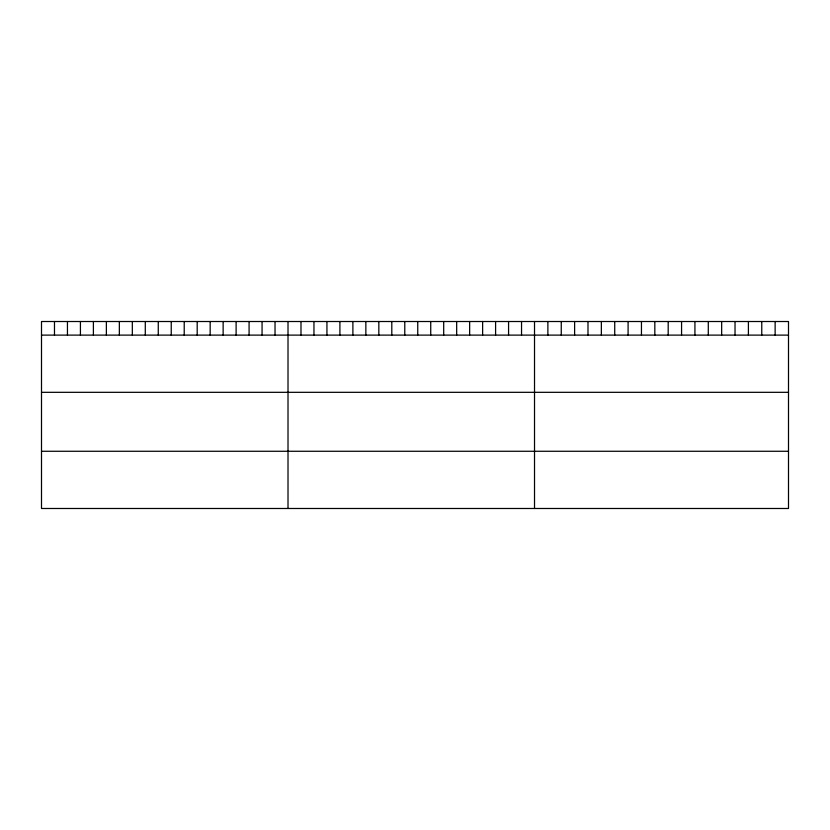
<?xml version="1.0" encoding="UTF-8"?>
<svg xmlns="http://www.w3.org/2000/svg" width="830" height="830" viewBox="0 0 830 830"><rect width="100%" height="100%" fill="white"/><g stroke="black" fill="none" stroke-linecap="round" stroke-linejoin="round"><path stroke-width="1.25" d="M788.5 335.113L788.5 508.489L41.5 508.489L41.5 321.511L788.5 321.511L788.5 335.113L41.5 335.113M41.5 392.32L788.5 392.32M41.5 451.271L788.5 451.271M775.137 321.511L775.137 335.113M761.764 321.511L761.764 335.113M748.401 321.511L748.401 335.113M735.027 321.511L735.027 335.113M721.664 321.511L721.664 335.113M708.291 321.511L708.291 335.113M694.928 321.511L694.928 335.113M681.565 321.511L681.565 335.113M668.192 321.511L668.192 335.113M654.829 321.511L654.829 335.113M641.455 321.511L641.455 335.113M628.092 321.511L628.092 335.113M614.729 321.511L614.729 335.113M601.356 321.511L601.356 335.113M587.993 321.511L587.993 335.113M574.619 321.511L574.619 335.113M561.256 321.511L561.256 335.113M547.883 321.511L547.883 335.113M534.52 321.511L534.52 508.489M521.541 321.511L521.541 335.113M508.572 321.511L508.572 335.113M495.593 321.511L495.593 335.113M482.624 321.511L482.624 335.113M469.645 321.511L469.645 335.113M456.676 321.511L456.676 335.113M443.697 321.511L443.697 335.113M430.729 321.511L430.729 335.113M417.749 321.511L417.749 335.113M404.781 321.511L404.781 335.113M391.802 321.511L391.802 335.113M378.833 321.511L378.833 335.113M365.854 321.511L365.854 335.113M352.885 321.511L352.885 335.113M339.906 321.511L339.906 335.113M326.937 321.511L326.937 335.113M313.958 321.511L313.958 335.113M300.989 321.511L300.989 335.113M288.01 321.511L288.01 508.489M275.031 321.511L275.031 335.113M262.062 321.511L262.062 335.113M249.083 321.511L249.083 335.113M236.114 321.511L236.114 335.113M223.135 321.511L223.135 335.113M210.166 321.511L210.166 335.113M197.187 321.511L197.187 335.113M184.219 321.511L184.219 335.113M171.239 321.511L171.239 335.113M158.271 321.511L158.271 335.113M145.292 321.511L145.292 335.113M132.323 321.511L132.323 335.113M119.344 321.511L119.344 335.113M106.375 321.511L106.375 335.113M93.396 321.511L93.396 335.113M80.427 321.511L80.427 335.113M67.448 321.511L67.448 335.113M54.479 321.511L54.479 335.113"/></g></svg>
